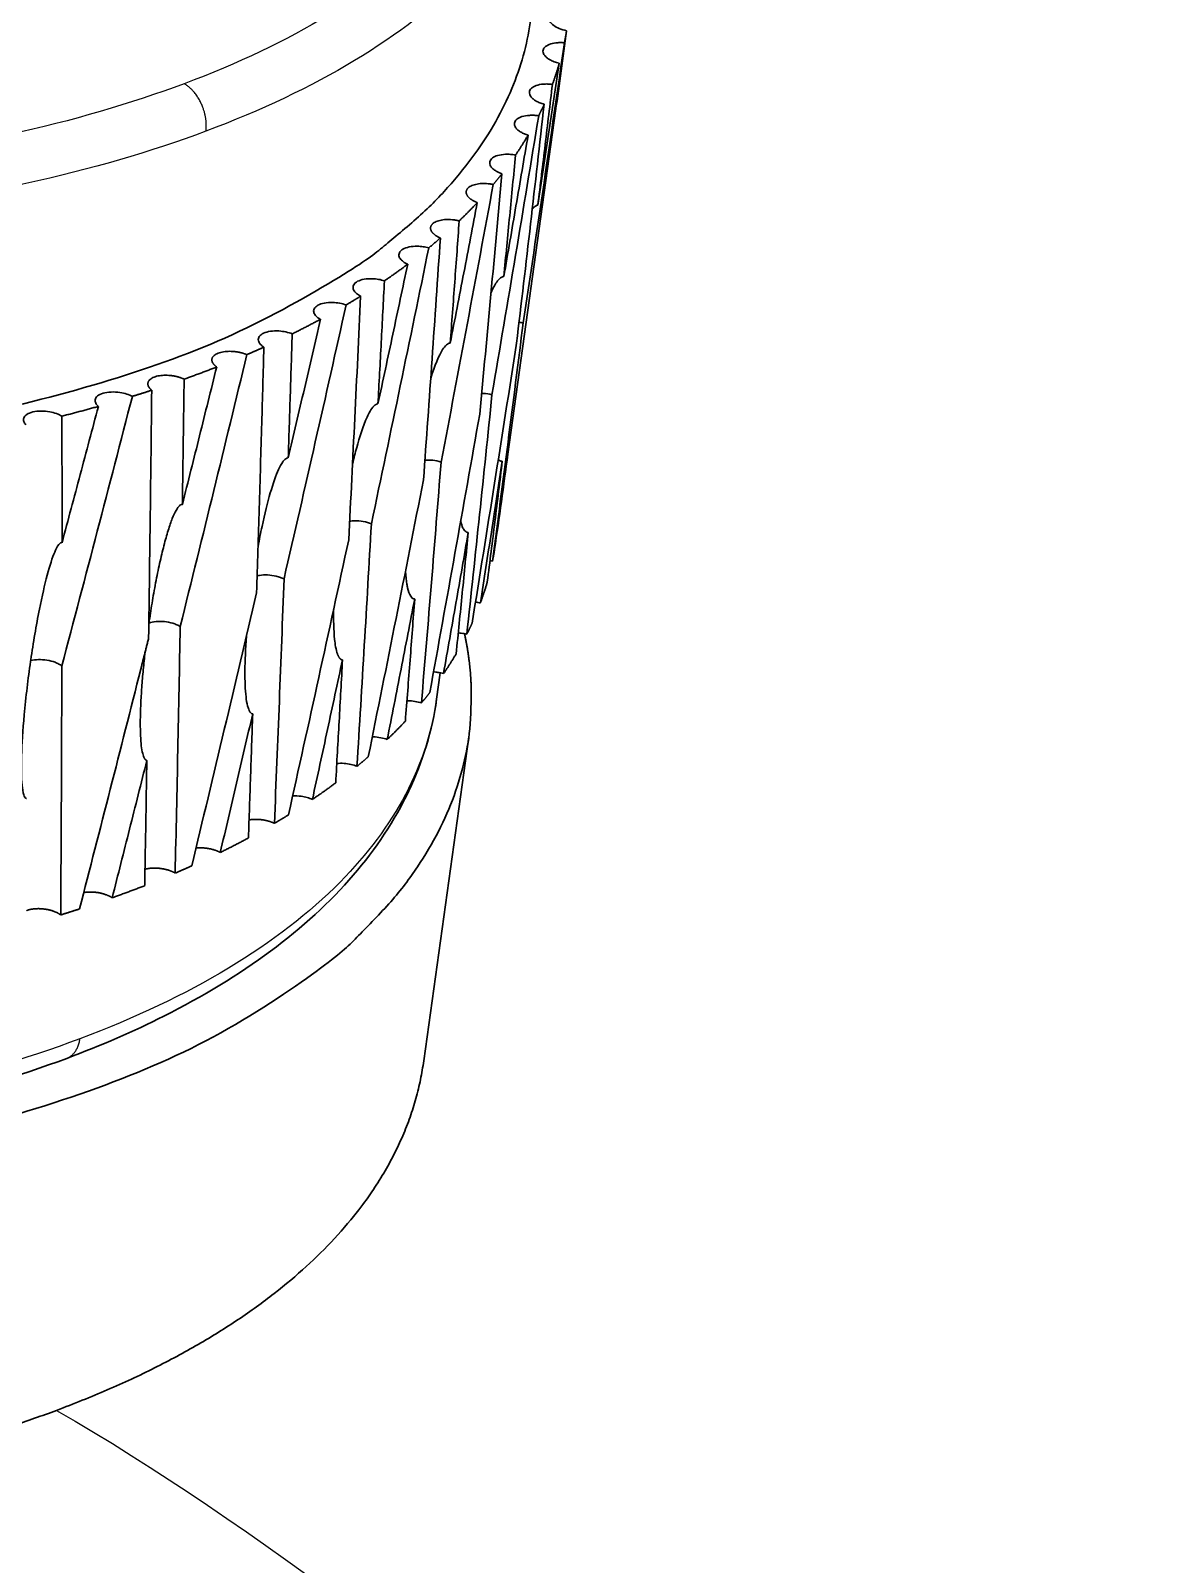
# Model space of a CAD drawing. Header units: millimetres. Extents: x 577 to 7172, y 252 to 2707.
# Drawn here: x 2779.79 to 2794.95, y 2382.37 to 2403.08 of the extents above; entities that cross this region are included whole.
import ezdxf

# ---------------------------------------------------------------- set-up
doc = ezdxf.new("R2010")
doc.units = ezdxf.units.MM
doc.header["$MEASUREMENT"] = 0
doc.layers.add('외형선(ISO)', color=7, linetype='Continuous', lineweight=30)
doc.layers.add('좁은 외형선(ISO)', color=7, linetype='Continuous', lineweight=25)

msp = doc.modelspace()

# ---------------------------------------------------------------- linework, layer by layer
at = {"layer": '외형선(ISO)'}
for p, q in [((2784.074, 2402.621), (2784.074, 2402.622)), ((2786.235, 2397.359), (2786.879, 2401.995)), ((2785.271, 2394.05), (2785.32, 2394.407)), ((2785.098, 2389.167), (2785.705, 2393.544))]:
    msp.add_line(p, q, dxfattribs=at)
for centre, radius, start, end in [((2769.162, 2401.64), 14, 2.0409, 2.0411), ((2794.587, 2393.158), 13.341, 171.7265, 171.7616)]:
    msp.add_arc(centre, radius, start, end, dxfattribs=at)
for points, knots in [([(2782.669, 2415.308), (2789.413, 2413.862), (2796, 2411.975), (2808.987, 2407.202), (2815.392, 2404.146), (2826.202, 2397.46), (2830.74, 2393.747), (2837.404, 2386.087), (2839.607, 2382.039), (2840.932, 2375.963), (2841.024, 2373.856), (2840.739, 2371.808)], [7.523, 7.523, 7.523, 7.523, 9.605668, 9.605668, 11.992368, 11.992368, 14.384973, 14.384973, 16.787468, 16.787468, 18.064676, 18.064676, 18.064676, 18.064676]), ([(2787.028, 2403.077), (2786.992, 2403.085), (2786.958, 2403.095), (2786.899, 2403.12), (2786.874, 2403.134), (2786.83, 2403.166), (2786.813, 2403.185), (2786.792, 2403.224), (2786.788, 2403.243), (2786.798, 2403.278), (2786.808, 2403.293), (2786.838, 2403.319), (2786.856, 2403.329), (2786.879, 2403.338)], [-0.06569276, -0.06569276, -0.06569276, -0.06569276, -0.05460502, -0.05460502, -0.04434712, -0.04434712, -0.03266544, -0.03266544, -0.02028436, -0.02028436, -0.00972039, -0.00972039, -0.000001, -0.000001, -0.000001, -0.000001]), ([(2786.441, 2399.132), (2786.536, 2399.763), (2786.63, 2400.393), (2786.815, 2401.654), (2786.907, 2402.284), (2786.997, 2402.914)], [0.0000009, 0.0000009, 0.0000009, 0.0000009, 0.2024334, 0.2024334, 0.4049747, 0.4049747, 0.4049747, 0.4049747]), ([(2786.798, 2402.687), (2786.784, 2402.695), (2786.772, 2402.704), (2786.749, 2402.722), (2786.739, 2402.732), (2786.716, 2402.761), (2786.708, 2402.78), (2786.708, 2402.819), (2786.716, 2402.837), (2786.746, 2402.869), (2786.767, 2402.882), (2786.819, 2402.902), (2786.849, 2402.909), (2786.9, 2402.915), (2786.919, 2402.917), (2786.957, 2402.917), (2786.977, 2402.916), (2786.997, 2402.914)], [-0.07133172, -0.07133172, -0.07133172, -0.07133172, -0.06544954, -0.06544954, -0.05917248, -0.05917248, -0.0471467, -0.0471467, -0.03471867, -0.03471867, -0.023167, -0.023167, -0.01199092, -0.01199092, -0.0060513, -0.0060513, -0.000001, -0.000001, -0.000001, -0.000001]), ([(2786.929, 2402.638), (2786.881, 2402.318), (2786.833, 2401.999), (2786.736, 2401.36), (2786.687, 2401.041), (2786.639, 2400.721)], [0.000001, 0.000001, 0.000001, 0.000001, 0.1025076, 0.1025076, 0.2050094, 0.2050094, 0.2050094, 0.2050094]), ([(2786.929, 2402.638), (2786.904, 2402.643), (2786.881, 2402.651), (2786.837, 2402.667), (2786.816, 2402.677), (2786.798, 2402.687)], [-0.015345, -0.015345, -0.015345, -0.015345, -0.00768604, -0.00768604, -0.000001, -0.000001, -0.000001, -0.000001]), ([(2786.615, 2402.128), (2786.6, 2402.137), (2786.587, 2402.146), (2786.562, 2402.166), (2786.552, 2402.177), (2786.53, 2402.208), (2786.524, 2402.227), (2786.526, 2402.266), (2786.535, 2402.284), (2786.568, 2402.315), (2786.59, 2402.327), (2786.645, 2402.347), (2786.678, 2402.353), (2786.733, 2402.358), (2786.753, 2402.358), (2786.794, 2402.357), (2786.814, 2402.356), (2786.835, 2402.353)], [-0.0735638, -0.0735638, -0.0735638, -0.0735638, -0.06713594, -0.06713594, -0.06024531, -0.06024531, -0.04813713, -0.04813713, -0.03572403, -0.03572403, -0.02425151, -0.02425151, -0.01250737, -0.01250737, -0.00629602, -0.00629602, -0.000001, -0.000001, -0.000001, -0.000001]), ([(2786.639, 2400.721), (2786.672, 2400.993), (2786.705, 2401.265), (2786.77, 2401.809), (2786.803, 2402.081), (2786.835, 2402.353)], [0.0000014, 0.0000014, 0.0000014, 0.0000014, 0.1025221, 0.1025221, 0.2050476, 0.2050476, 0.2050476, 0.2050476]), ([(2786.724, 2402.084), (2786.704, 2402.09), (2786.685, 2402.096), (2786.648, 2402.111), (2786.631, 2402.119), (2786.615, 2402.128)], [-0.01311233, -0.01311233, -0.01311233, -0.01311233, -0.00657181, -0.00657181, -0.00000616, -0.00000616, -0.00000616, -0.00000616]), ([(2786.019, 2398.161), (2786.126, 2398.789), (2786.232, 2399.417), (2786.443, 2400.673), (2786.547, 2401.301), (2786.65, 2401.929)], [0.000001, 0.000001, 0.000001, 0.000001, 0.2024334, 0.2024334, 0.4049748, 0.4049748, 0.4049748, 0.4049748]), ([(2786.412, 2401.707), (2786.396, 2401.716), (2786.382, 2401.726), (2786.357, 2401.747), (2786.346, 2401.759), (2786.326, 2401.79), (2786.321, 2401.81), (2786.326, 2401.848), (2786.337, 2401.866), (2786.372, 2401.895), (2786.396, 2401.908), (2786.454, 2401.926), (2786.488, 2401.932), (2786.546, 2401.936), (2786.566, 2401.936), (2786.608, 2401.934), (2786.629, 2401.932), (2786.65, 2401.929)], [-0.07509367, -0.07509367, -0.07509367, -0.07509367, -0.06825616, -0.06825616, -0.06091119, -0.06091119, -0.04882612, -0.04882612, -0.03640486, -0.03640486, -0.0248494, -0.0248494, -0.01276316, -0.01276316, -0.00640653, -0.00640653, -0.000001, -0.000001, -0.000001, -0.000001]), ([(2786.724, 2402.084), (2786.664, 2401.545), (2786.602, 2401.007), (2786.478, 2399.931), (2786.415, 2399.393), (2786.351, 2398.856)], [0.000001, 0.000001, 0.000001, 0.000001, 0.2022292, 0.2022292, 0.4043454, 0.4043454, 0.4043454, 0.4043454]), ([(2786.507, 2401.667), (2786.49, 2401.672), (2786.473, 2401.678), (2786.441, 2401.691), (2786.426, 2401.699), (2786.412, 2401.707)], [-0.01158387, -0.01158387, -0.01158387, -0.01158387, -0.00579223, -0.00579223, -0.000001, -0.000001, -0.000001, -0.000001]), ([(2786.507, 2401.667), (2786.453, 2401.348), (2786.398, 2401.03), (2786.289, 2400.394), (2786.234, 2400.076), (2786.179, 2399.758)], [0.000001, 0.000001, 0.000001, 0.000001, 0.1025087, 0.1025087, 0.2050094, 0.2050094, 0.2050094, 0.2050094]), ([(2786.078, 2401.18), (2786.061, 2401.19), (2786.045, 2401.2), (2786.019, 2401.224), (2786.008, 2401.236), (2785.989, 2401.269), (2785.986, 2401.288), (2785.994, 2401.326), (2786.006, 2401.344), (2786.044, 2401.373), (2786.068, 2401.384), (2786.128, 2401.402), (2786.163, 2401.407), (2786.223, 2401.409), (2786.245, 2401.409), (2786.291, 2401.406), (2786.314, 2401.403), (2786.337, 2401.398)], [-0.07734373, -0.07734373, -0.07734373, -0.07734373, -0.06996667, -0.06996667, -0.06201089, -0.06201089, -0.0498324, -0.0498324, -0.03741492, -0.03741492, -0.02586159, -0.02586159, -0.01389093, -0.01389093, -0.00695591, -0.00695591, -0.000001, -0.000001, -0.000001, -0.000001]), ([(2786.179, 2399.758), (2786.206, 2400.032), (2786.232, 2400.305), (2786.285, 2400.852), (2786.311, 2401.125), (2786.337, 2401.398)], [0.0000044, 0.0000044, 0.0000044, 0.0000044, 0.102524, 0.102524, 0.2050506, 0.2050506, 0.2050506, 0.2050506]), ([(2786.153, 2401.146), (2786.104, 2400.604), (2786.055, 2400.063), (2785.955, 2398.981), (2785.905, 2398.441), (2785.853, 2397.901)], [0.000001, 0.000001, 0.000001, 0.000001, 0.2022328, 0.2022328, 0.4043458, 0.4043458, 0.4043458, 0.4043458]), ([(2786.153, 2401.146), (2786.139, 2401.151), (2786.126, 2401.156), (2786.101, 2401.167), (2786.089, 2401.173), (2786.078, 2401.18)], [-0.00933649, -0.00933649, -0.00933649, -0.00933649, -0.004671208, -0.004671208, -0.00000612, -0.00000612, -0.00000612, -0.00000612]), ([(2785.332, 2397.252), (2785.451, 2397.877), (2785.57, 2398.502), (2785.804, 2399.751), (2785.921, 2400.377), (2786.036, 2401.001)], [0, 0, 0, 0, 0.20245, 0.20245, 0.4049553, 0.4049553, 0.4049553, 0.4049553]), ([(2785.821, 2400.757), (2785.761, 2400.441), (2785.7, 2400.124), (2785.578, 2399.492), (2785.517, 2399.175), (2785.455, 2398.859)], [0.000001, 0.000001, 0.000001, 0.000001, 0.1024871, 0.1024871, 0.2049976, 0.2049976, 0.2049976, 0.2049976]), ([(2786.563, 2400.67), (2786.566, 2400.674), (2786.57, 2400.678), (2786.583, 2400.692), (2786.594, 2400.702), (2786.611, 2400.713), (2786.617, 2400.716), (2786.628, 2400.719), (2786.633, 2400.721), (2786.639, 2400.721)], [-0.009970416, -0.009970416, -0.009970416, -0.009970416, -0.008339756, -0.008339756, -0.003650707, -0.003650707, -0.001709172, -0.001709172, -0.000000877, -0.000000877, -0.000000877, -0.000000877]), ([(2785.455, 2398.859), (2785.476, 2399.134), (2785.496, 2399.409), (2785.537, 2399.959), (2785.557, 2400.234), (2785.576, 2400.509)], [0, 0, 0, 0, 0.1025304, 0.1025304, 0.2050363, 0.2050363, 0.2050363, 0.2050363]), ([(2785.322, 2400.278), (2785.285, 2399.733), (2785.248, 2399.187), (2785.172, 2398.099), (2785.133, 2397.555), (2785.094, 2397.011)], [0.000001, 0.000001, 0.000001, 0.000001, 0.2022598, 0.2022598, 0.4043672, 0.4043672, 0.4043672, 0.4043672]), ([(2784.39, 2396.419), (2784.521, 2397.04), (2784.651, 2397.661), (2784.91, 2398.903), (2785.038, 2399.524), (2785.165, 2400.145)], [0.000001, 0.000001, 0.000001, 0.000001, 0.2024334, 0.2024334, 0.4049747, 0.4049747, 0.4049747, 0.4049747]), ([(2784.85, 2399.94), (2784.829, 2399.952), (2784.811, 2399.965), (2784.783, 2399.993), (2784.772, 2400.008), (2784.759, 2400.043), (2784.76, 2400.062), (2784.777, 2400.098), (2784.793, 2400.115), (2784.839, 2400.141), (2784.868, 2400.151), (2784.934, 2400.165), (2784.972, 2400.168), (2785.037, 2400.167), (2785.063, 2400.165), (2785.115, 2400.157), (2785.141, 2400.152), (2785.165, 2400.145)], [-0.08255831, -0.08255831, -0.08255831, -0.08255831, -0.0738265, -0.0738265, -0.06436076, -0.06436076, -0.05216484, -0.05216484, -0.03977512, -0.03977512, -0.02784621, -0.02784621, -0.01568932, -0.01568932, -0.00777908, -0.00777908, -0.000001, -0.000001, -0.000001, -0.000001]), ([(2784.881, 2399.924), (2784.814, 2399.609), (2784.747, 2399.295), (2784.614, 2398.666), (2784.547, 2398.352), (2784.479, 2398.038)], [0.000001, 0.000001, 0.000001, 0.000001, 0.1025075, 0.1025075, 0.2050096, 0.2050096, 0.2050096, 0.2050096]), ([(2784.231, 2399.5), (2784.209, 2399.513), (2784.191, 2399.527), (2784.161, 2399.557), (2784.151, 2399.573), (2784.14, 2399.609), (2784.142, 2399.628), (2784.162, 2399.664), (2784.18, 2399.68), (2784.228, 2399.706), (2784.258, 2399.715), (2784.327, 2399.727), (2784.365, 2399.73), (2784.432, 2399.727), (2784.46, 2399.724), (2784.514, 2399.715), (2784.541, 2399.708), (2784.566, 2399.7)], [-0.08485257, -0.08485257, -0.08485257, -0.08485257, -0.07559207, -0.07559207, -0.06552918, -0.06552918, -0.05322095, -0.05322095, -0.0408143, -0.0408143, -0.02871799, -0.02871799, -0.01666097, -0.01666097, -0.00822598, -0.00822598, -0.000001, -0.000001, -0.000001, -0.000001]), ([(2784.479, 2398.038), (2784.494, 2398.315), (2784.509, 2398.592), (2784.538, 2399.146), (2784.552, 2399.423), (2784.566, 2399.7)], [0.000001, 0.000001, 0.000001, 0.000001, 0.102522, 0.102522, 0.2050474, 0.2050474, 0.2050474, 0.2050474]), ([(2786.027, 2399.584), (2786.048, 2399.626), (2786.076, 2399.677), (2786.117, 2399.725), (2786.13, 2399.737), (2786.149, 2399.749), (2786.155, 2399.753), (2786.167, 2399.757), (2786.173, 2399.758), (2786.179, 2399.758)], [0.000001, 0.000001, 0.000001, 0.000001, 0.01634069, 0.01634069, 0.02185186, 0.02185186, 0.02405611, 0.02405611, 0.02594232, 0.02594232, 0.02594232, 0.02594232]), ([(2783.698, 2399.182), (2783.677, 2399.194), (2783.659, 2399.207), (2783.63, 2399.236), (2783.62, 2399.251), (2783.608, 2399.287), (2783.609, 2399.306), (2783.627, 2399.341), (2783.645, 2399.357), (2783.692, 2399.383), (2783.721, 2399.393), (2783.789, 2399.406), (2783.827, 2399.409), (2783.898, 2399.407), (2783.93, 2399.404), (2783.992, 2399.393), (2784.022, 2399.385), (2784.049, 2399.375)], [-0.08627081, -0.08627081, -0.08627081, -0.08627081, -0.07734767, -0.07734767, -0.06767522, -0.06767522, -0.05553105, -0.05553105, -0.04318111, -0.04318111, -0.03118935, -0.03118935, -0.01895729, -0.01895729, -0.00932906, -0.00932906, -0.000001, -0.000001, -0.000001, -0.000001]), ([(2784.245, 2399.493), (2784.219, 2398.944), (2784.193, 2398.395), (2784.139, 2397.298), (2784.112, 2396.75), (2784.084, 2396.202)], [0.000001, 0.000001, 0.000001, 0.000001, 0.2022283, 0.2022283, 0.4043453, 0.4043453, 0.4043453, 0.4043453]), ([(2783.21, 2395.676), (2783.352, 2396.292), (2783.493, 2396.909), (2783.773, 2398.142), (2783.912, 2398.759), (2784.049, 2399.375)], [0, 0, 0, 0, 0.20245, 0.20245, 0.4049553, 0.4049553, 0.4049553, 0.4049553]), ([(2782.938, 2398.804), (2782.918, 2398.817), (2782.902, 2398.831), (2782.876, 2398.86), (2782.868, 2398.876), (2782.86, 2398.911), (2782.864, 2398.93), (2782.888, 2398.965), (2782.907, 2398.98), (2782.959, 2399.005), (2782.992, 2399.014), (2783.063, 2399.024), (2783.102, 2399.025), (2783.174, 2399.021), (2783.206, 2399.016), (2783.266, 2399.003), (2783.294, 2398.994), (2783.321, 2398.984)], [-0.08671861, -0.08671861, -0.08671861, -0.08671861, -0.07770477, -0.07770477, -0.06802197, -0.06802197, -0.05569855, -0.05569855, -0.04330836, -0.04330836, -0.03092168, -0.03092168, -0.0188076, -0.0188076, -0.00920279, -0.00920279, -0.000001, -0.000001, -0.000001, -0.000001]), ([(2783.701, 2399.18), (2783.629, 2398.868), (2783.557, 2398.555), (2783.412, 2397.931), (2783.34, 2397.619), (2783.267, 2397.308)], [0.000001, 0.000001, 0.000001, 0.000001, 0.1024871, 0.1024871, 0.2049823, 0.2049823, 0.2049823, 0.2049823]), ([(2783.267, 2397.308), (2783.276, 2397.587), (2783.285, 2397.866), (2783.303, 2398.425), (2783.312, 2398.705), (2783.321, 2398.984)], [0, 0, 0, 0, 0.102515, 0.102515, 0.205021, 0.205021, 0.205021, 0.205021]), ([(2783.701, 2399.18), (2783.701, 2399.18), (2783.7, 2399.18), (2783.699, 2399.181), (2783.698, 2399.181), (2783.698, 2399.182)], [-0.0004523433, -0.0004523433, -0.0004523433, -0.0004523433, -0.0002266716, -0.0002266716, -0.000001, -0.000001, -0.000001, -0.000001]), ([(2782.938, 2398.804), (2782.933, 2398.633), (2782.929, 2398.462), (2782.919, 2398.12), (2782.914, 2397.95), (2782.909, 2397.779)], [0.000001, 0.000001, 0.000001, 0.000001, 0.0624531, 0.0624531, 0.1249042, 0.1249042, 0.1249042, 0.1249042]), ([(2785.455, 2398.859), (2785.451, 2398.859), (2785.447, 2398.859), (2785.439, 2398.857), (2785.435, 2398.855), (2785.422, 2398.85), (2785.414, 2398.843), (2785.386, 2398.819), (2785.367, 2398.794), (2785.352, 2398.771)], [-0.01599338, -0.01599338, -0.01599338, -0.01599338, -0.01469025, -0.01469025, -0.01320898, -0.01320898, -0.00967556, -0.00967556, -0.000001, -0.000001, -0.000001, -0.000001]), ([(2786.351, 2398.856), (2786.253, 2398.226), (2786.154, 2397.596), (2785.954, 2396.337), (2785.853, 2395.708), (2785.751, 2395.079)], [0, 0, 0, 0, 0.2023548, 0.2023548, 0.4046813, 0.4046813, 0.4046813, 0.4046813]), ([(2780.275, 2389.201), (2778.975, 2388.714), (2777.447, 2388.353), (2774.186, 2387.932), (2772.413, 2387.865), (2768.849, 2388.018), (2767.013, 2388.24), (2763.505, 2388.938), (2761.79, 2389.421), (2758.675, 2390.589), (2757.235, 2391.288), (2754.804, 2392.827), (2753.782, 2393.685), (2752.283, 2395.48), (2751.792, 2396.443), (2751.543, 2397.842), (2751.533, 2398.287), (2751.593, 2398.721)], [0, 0, 0, 0, 0.551864, 0.551864, 1.097381, 1.097381, 1.638641, 1.638641, 2.176484, 2.176484, 2.716093, 2.716093, 3.260291, 3.260291, 3.810205, 3.810205, 4.064472, 4.064472, 4.064472, 4.064472]), ([(2781.808, 2395.033), (2781.96, 2395.644), (2782.111, 2396.256), (2782.411, 2397.479), (2782.56, 2398.091), (2782.708, 2398.703)], [0.0000008, 0.0000008, 0.0000008, 0.0000008, 0.2024329, 0.2024329, 0.4049746, 0.4049746, 0.4049746, 0.4049746]), ([(2782.301, 2398.537), (2782.224, 2398.227), (2782.146, 2397.917), (2781.992, 2397.298), (2781.914, 2396.989), (2781.837, 2396.679)], [0.000001, 0.000001, 0.000001, 0.000001, 0.1025074, 0.1025074, 0.2050094, 0.2050094, 0.2050094, 0.2050094]), ([(2781.837, 2396.679), (2781.841, 2396.961), (2781.845, 2397.243), (2781.853, 2397.808), (2781.857, 2398.09), (2781.861, 2398.372)], [0.000001, 0.000001, 0.000001, 0.000001, 0.1025219, 0.1025219, 0.2050472, 0.2050472, 0.2050472, 0.2050472]), ([(2780.702, 2398.004), (2780.686, 2398.018), (2780.674, 2398.033), (2780.659, 2398.063), (2780.656, 2398.079), (2780.662, 2398.112), (2780.673, 2398.13), (2780.709, 2398.16), (2780.735, 2398.173), (2780.798, 2398.191), (2780.834, 2398.197), (2780.912, 2398.2), (2780.953, 2398.198), (2781.026, 2398.187), (2781.057, 2398.18), (2781.114, 2398.162), (2781.139, 2398.151), (2781.161, 2398.14)], [-0.08672628, -0.08672628, -0.08672628, -0.08672628, -0.07752368, -0.07752368, -0.06791802, -0.06791802, -0.05580287, -0.05580287, -0.04341509, -0.04341509, -0.0310238, -0.0310238, -0.01869929, -0.01869929, -0.00901563, -0.00901563, -0.000001, -0.000001, -0.000001, -0.000001]), ([(2781.423, 2398.223), (2781.417, 2397.664), (2781.41, 2397.105), (2781.396, 2395.988), (2781.389, 2395.43), (2781.381, 2394.873)], [0.000001, 0.000001, 0.000001, 0.000001, 0.2022288, 0.2022288, 0.4043452, 0.4043452, 0.4043452, 0.4043452]), ([(2786.019, 2398.161), (2785.982, 2398.171), (2785.943, 2398.177), (2785.896, 2398.179), (2785.888, 2398.179), (2785.88, 2398.18)], [-0.0472726, -0.0472726, -0.0472726, -0.0472726, -0.03553349, -0.03553349, -0.03304586, -0.03304586, -0.03304586, -0.03304586]), ([(2780.209, 2394.501), (2780.369, 2395.107), (2780.529, 2395.713), (2780.847, 2396.926), (2781.005, 2397.533), (2781.161, 2398.14)], [0, 0, 0, 0, 0.2024482, 0.2024482, 0.4049553, 0.4049553, 0.4049553, 0.4049553]), ([(2780.702, 2398.004), (2780.62, 2397.698), (2780.539, 2397.391), (2780.375, 2396.777), (2780.293, 2396.471), (2780.211, 2396.164)], [0.000001, 0.000001, 0.000001, 0.000001, 0.1024871, 0.1024871, 0.2049823, 0.2049823, 0.2049823, 0.2049823]), ([(2784.136, 2397.229), (2784.154, 2397.305), (2784.172, 2397.379), (2784.229, 2397.583), (2784.278, 2397.74), (2784.356, 2397.911), (2784.387, 2397.971), (2784.422, 2398.007)], [0.09085666, 0.09085666, 0.09085666, 0.09085666, 0.11731413, 0.11731413, 0.16679939, 0.16679939, 0.18770517, 0.18770517, 0.18770517, 0.18770517]), ([(2779.723, 2397.757), (2779.709, 2397.772), (2779.699, 2397.787), (2779.689, 2397.818), (2779.689, 2397.833), (2779.701, 2397.866), (2779.715, 2397.883), (2779.758, 2397.91), (2779.785, 2397.921), (2779.85, 2397.937), (2779.887, 2397.941), (2779.966, 2397.942), (2780.007, 2397.938), (2780.078, 2397.925), (2780.109, 2397.917), (2780.164, 2397.897), (2780.188, 2397.886), (2780.209, 2397.873)], [-0.08671668, -0.08671668, -0.08671668, -0.08671668, -0.07725883, -0.07725883, -0.06749905, -0.06749905, -0.05526344, -0.05526344, -0.04330913, -0.04330913, -0.0309627, -0.0309627, -0.01883371, -0.01883371, -0.00902611, -0.00902611, -0.000001, -0.000001, -0.000001, -0.000001]), ([(2780.211, 2396.164), (2780.211, 2396.449), (2780.211, 2396.734), (2780.211, 2397.303), (2780.21, 2397.588), (2780.209, 2397.873)], [0, 0, 0, 0, 0.102515, 0.102515, 0.205021, 0.205021, 0.205021, 0.205021]), ([(2782.909, 2397.779), (2782.898, 2397.396), (2782.887, 2397.014), (2782.864, 2396.249), (2782.852, 2395.867), (2782.84, 2395.486)], [0.000001, 0.000001, 0.000001, 0.000001, 0.1398892, 0.1398892, 0.279727, 0.279727, 0.279727, 0.279727]), ([(2785.853, 2397.901), (2785.743, 2397.274), (2785.631, 2396.647), (2785.407, 2395.394), (2785.293, 2394.767), (2785.179, 2394.141)], [0, 0, 0, 0, 0.2023573, 0.2023573, 0.4046805, 0.4046805, 0.4046805, 0.4046805]), ([(2783.247, 2397.305), (2783.238, 2397.301), (2783.229, 2397.294), (2783.211, 2397.278), (2783.202, 2397.267), (2783.173, 2397.226), (2783.153, 2397.187), (2783.064, 2396.994), (2782.986, 2396.723), (2782.894, 2396.295), (2782.876, 2396.203), (2782.86, 2396.112)], [-0.2436131, -0.2436131, -0.2436131, -0.2436131, -0.2359231, -0.2359231, -0.225771, -0.225771, -0.1992866, -0.1992866, -0.0787547, -0.0787547, -0.0469381, -0.0469381, -0.0469381, -0.0469381]), ([(2783.267, 2397.307), (2783.264, 2397.308), (2783.26, 2397.308), (2783.254, 2397.307), (2783.251, 2397.306), (2783.247, 2397.305)], [-0.002621758, -0.002621758, -0.002621758, -0.002621758, -0.001375922, -0.001375922, -0.000001, -0.000001, -0.000001, -0.000001]), ([(2785.066, 2394), (2785.112, 2394.542), (2785.157, 2395.084), (2785.246, 2396.168), (2785.289, 2396.71), (2785.332, 2397.252)], [0.000001, 0.000001, 0.000001, 0.000001, 0.202444, 0.202444, 0.4048566, 0.4048566, 0.4048566, 0.4048566]), ([(2785.113, 2397.279), (2785.147, 2397.281), (2785.183, 2397.28), (2785.257, 2397.272), (2785.296, 2397.264), (2785.332, 2397.252)], [-0.0226715, -0.0226715, -0.0226715, -0.0226715, -0.01175904, -0.01175904, -0.00002575, -0.00002575, -0.00002575, -0.00002575]), ([(2785.863, 2395.351), (2785.913, 2395.67), (2785.962, 2395.989), (2786.061, 2396.627), (2786.11, 2396.946), (2786.159, 2397.266)], [0.000001, 0.000001, 0.000001, 0.000001, 0.1025328, 0.1025328, 0.2050688, 0.2050688, 0.2050688, 0.2050688]), ([(2786.159, 2397.266), (2786.126, 2396.994), (2786.092, 2396.722), (2786.025, 2396.178), (2785.991, 2395.906), (2785.956, 2395.634)], [0.0000014, 0.0000014, 0.0000014, 0.0000014, 0.1025276, 0.1025276, 0.2050497, 0.2050497, 0.2050497, 0.2050497]), ([(2786.105, 2397.291), (2786.11, 2397.286), (2786.116, 2397.28), (2786.128, 2397.272), (2786.134, 2397.269), (2786.143, 2397.266), (2786.146, 2397.266), (2786.152, 2397.265), (2786.156, 2397.265), (2786.159, 2397.266)], [0.037010985, 0.037010985, 0.037010985, 0.037010985, 0.039890453, 0.039890453, 0.0422738, 0.0422738, 0.043415084, 0.043415084, 0.044581876, 0.044581876, 0.044581876, 0.044581876]), ([(2785.094, 2397.011), (2784.971, 2396.388), (2784.848, 2395.764), (2784.599, 2394.518), (2784.474, 2393.895), (2784.348, 2393.273)], [0, 0, 0, 0, 0.2023441, 0.2023441, 0.4046361, 0.4046361, 0.4046361, 0.4046361]), ([(2784.39, 2396.419), (2784.357, 2396.432), (2784.319, 2396.443), (2784.242, 2396.456), (2784.202, 2396.46), (2784.141, 2396.459), (2784.118, 2396.457), (2784.097, 2396.453)], [0.000001, 0.000001, 0.000001, 0.000001, 0.01172318, 0.01172318, 0.02367561, 0.02367561, 0.03104606, 0.03104606, 0.03104606, 0.03104606]), ([(2785.365, 2394.396), (2785.421, 2394.713), (2785.477, 2395.031), (2785.588, 2395.667), (2785.644, 2395.985), (2785.699, 2396.303)], [0.000001, 0.000001, 0.000001, 0.000001, 0.1025339, 0.1025339, 0.2050688, 0.2050688, 0.2050688, 0.2050688]), ([(2785.699, 2396.303), (2785.672, 2396.029), (2785.645, 2395.756), (2785.59, 2395.21), (2785.563, 2394.937), (2785.535, 2394.663)], [0.0000044, 0.0000044, 0.0000044, 0.0000044, 0.1025295, 0.1025295, 0.2050527, 0.2050527, 0.2050527, 0.2050527]), ([(2785.597, 2396.454), (2785.605, 2396.421), (2785.615, 2396.388), (2785.635, 2396.347), (2785.645, 2396.332), (2785.662, 2396.315), (2785.668, 2396.311), (2785.679, 2396.306), (2785.683, 2396.304), (2785.691, 2396.303), (2785.695, 2396.302), (2785.699, 2396.303)], [-0.01808315, -0.01808315, -0.01808315, -0.01808315, -0.00969609, -0.00969609, -0.00488553, -0.00488553, -0.00249785, -0.00249785, -0.00125269, -0.00125269, -0.0000025, -0.0000025, -0.0000025, -0.0000025]), ([(2780.211, 2396.164), (2780.208, 2396.165), (2780.204, 2396.165), (2780.197, 2396.164), (2780.194, 2396.162), (2780.182, 2396.155), (2780.174, 2396.147), (2780.146, 2396.113), (2780.127, 2396.072), (2780.048, 2395.887), (2779.976, 2395.615), (2779.884, 2395.155), (2779.863, 2395.041), (2779.824, 2394.813), (2779.806, 2394.697), (2779.789, 2394.578), (2779.788, 2394.574), (2779.788, 2394.571)], [-0.2493805, -0.2493805, -0.2493805, -0.2493805, -0.246118, -0.246118, -0.2423949, -0.2423949, -0.2330227, -0.2330227, -0.204166, -0.204166, -0.079735, -0.079735, -0.0398435, -0.0398435, 0, 0, 0.0012299, 0.0012299, 0.0012299, 0.0012299]), ([(2784.084, 2396.202), (2783.95, 2395.583), (2783.815, 2394.963), (2783.544, 2393.725), (2783.407, 2393.107), (2783.27, 2392.488)], [0.000001, 0.000001, 0.000001, 0.000001, 0.2023552, 0.2023552, 0.4046826, 0.4046826, 0.4046826, 0.4046826]), ([(2782.847, 2395.715), (2782.858, 2395.718), (2782.869, 2395.72), (2782.914, 2395.728), (2782.95, 2395.73), (2783.027, 2395.726), (2783.066, 2395.721), (2783.124, 2395.707), (2783.143, 2395.702), (2783.178, 2395.689), (2783.194, 2395.683), (2783.21, 2395.675)], [-0.03938158, -0.03938158, -0.03938158, -0.03938158, -0.03531265, -0.03531265, -0.02370845, -0.02370845, -0.01189557, -0.01189557, -0.00580466, -0.00580466, -0.00002534, -0.00002534, -0.00002534, -0.00002534]), ([(2783.08, 2392.374), (2783.103, 2392.924), (2783.125, 2393.474), (2783.169, 2394.574), (2783.189, 2395.125), (2783.21, 2395.676)], [0.000001, 0.000001, 0.000001, 0.000001, 0.202444, 0.202444, 0.4048566, 0.4048566, 0.4048566, 0.4048566]), ([(2784.88, 2395.553), (2784.876, 2395.569), (2784.873, 2395.586), (2784.861, 2395.652), (2784.855, 2395.711), (2784.85, 2395.777)], [-0.21753919, -0.21753919, -0.21753919, -0.21753919, -0.20670095, -0.20670095, -0.17358091, -0.17358091, -0.17358091, -0.17358091]), ([(2782.84, 2395.485), (2782.695, 2394.871), (2782.55, 2394.256), (2782.257, 2393.027), (2782.111, 2392.414), (2781.963, 2391.8)], [0, 0, 0, 0, 0.2023635, 0.2023635, 0.4046737, 0.4046737, 0.4046737, 0.4046737]), ([(2784.975, 2395.403), (2784.97, 2395.403), (2784.964, 2395.404), (2784.953, 2395.409), (2784.948, 2395.412), (2784.934, 2395.423), (2784.927, 2395.432), (2784.903, 2395.471), (2784.889, 2395.513), (2784.88, 2395.553)], [-0.02135678, -0.02135678, -0.02135678, -0.02135678, -0.01913282, -0.01913282, -0.01688354, -0.01688354, -0.01285542, -0.01285542, -0.000001, -0.000001, -0.000001, -0.000001]), ([(2783.88, 2395.261), (2783.878, 2395.13), (2783.88, 2394.984), (2783.9, 2394.795), (2783.911, 2394.718), (2783.932, 2394.661)], [-0.05610672, -0.05610672, -0.05610672, -0.05610672, -0.01859927, -0.01859927, -0.000001, -0.000001, -0.000001, -0.000001]), ([(2784.604, 2393.507), (2784.667, 2393.823), (2784.729, 2394.139), (2784.852, 2394.771), (2784.914, 2395.087), (2784.975, 2395.403)], [0.000001, 0.000001, 0.000001, 0.000001, 0.1025131, 0.1025131, 0.205043, 0.205043, 0.205043, 0.205043]), ([(2784.975, 2395.403), (2784.955, 2395.128), (2784.934, 2394.853), (2784.892, 2394.303), (2784.87, 2394.029), (2784.849, 2393.754)], [0, 0, 0, 0, 0.102521, 0.102521, 0.2050243, 0.2050243, 0.2050243, 0.2050243]), ([(2781.385, 2395.077), (2781.386, 2395.078), (2781.386, 2395.078), (2781.414, 2395.088), (2781.446, 2395.095), (2781.517, 2395.102), (2781.555, 2395.101), (2781.633, 2395.094), (2781.671, 2395.086), (2781.727, 2395.07), (2781.745, 2395.063), (2781.779, 2395.048), (2781.794, 2395.041), (2781.808, 2395.033)], [-0.04747689, -0.04747689, -0.04747689, -0.04747689, -0.04720493, -0.04720493, -0.03558126, -0.03558126, -0.02384241, -0.02384241, -0.01215861, -0.01215861, -0.00589052, -0.00589052, -0.00000101, -0.00000101, -0.00000101, -0.00000101]), ([(2781.739, 2391.702), (2781.752, 2392.256), (2781.764, 2392.811), (2781.787, 2393.921), (2781.798, 2394.477), (2781.808, 2395.033)], [0.000001, 0.000001, 0.000001, 0.000001, 0.2024122, 0.2024122, 0.4048476, 0.4048476, 0.4048476, 0.4048476]), ([(2782.748, 2393.882), (2782.742, 2393.892), (2782.737, 2393.903), (2782.727, 2393.929), (2782.722, 2393.944), (2782.708, 2393.998), (2782.701, 2394.043), (2782.675, 2394.27), (2782.677, 2394.558), (2782.702, 2394.902)], [-0.2470195, -0.2470195, -0.2470195, -0.2470195, -0.2399316, -0.2399316, -0.2306758, -0.2306758, -0.2061767, -0.2061767, -0.0882123, -0.0882123, -0.0882123, -0.0882123]), ([(2785.564, 2394.946), (2785.577, 2394.945), (2785.591, 2394.944), (2785.63, 2394.939), (2785.655, 2394.934), (2785.679, 2394.928)], [0.06944039, 0.06944039, 0.06944039, 0.06944039, 0.07351609, 0.07351609, 0.08125026, 0.08125026, 0.08125026, 0.08125026]), ([(2779.731, 2392.708), (2779.728, 2392.709), (2779.724, 2392.711), (2779.716, 2392.718), (2779.713, 2392.722), (2779.704, 2392.736), (2779.699, 2392.747), (2779.683, 2392.794), (2779.676, 2392.845), (2779.652, 2393.088), (2779.662, 2393.427), (2779.711, 2393.96), (2779.725, 2394.083), (2779.753, 2394.322), (2779.769, 2394.442), (2779.787, 2394.564), (2779.787, 2394.567), (2779.788, 2394.571)], [-0.2701523, -0.2701523, -0.2701523, -0.2701523, -0.2651018, -0.2651018, -0.2598008, -0.2598008, -0.2505391, -0.2505391, -0.2185043, -0.2185043, -0.0811759, -0.0811759, -0.0405628, -0.0405628, 0, 0, 0.0012287, 0.0012287, 0.0012287, 0.0012287]), ([(2779.788, 2394.571), (2779.788, 2394.571), (2779.789, 2394.571), (2779.82, 2394.579), (2779.855, 2394.584), (2779.929, 2394.586), (2779.969, 2394.583), (2780.046, 2394.571), (2780.082, 2394.561), (2780.135, 2394.542), (2780.152, 2394.534), (2780.183, 2394.518), (2780.196, 2394.51), (2780.209, 2394.501)], [-0.04750427, -0.04750427, -0.04750427, -0.04750427, -0.04723075, -0.04723075, -0.0356283, -0.0356283, -0.02374797, -0.02374797, -0.01220687, -0.01220687, -0.0059589, -0.0059589, -0.00002863, -0.00002863, -0.00002863, -0.00002863]), ([(2780.193, 2391.138), (2780.197, 2391.698), (2780.2, 2392.258), (2780.205, 2393.379), (2780.207, 2393.94), (2780.209, 2394.501)], [0.000001, 0.000001, 0.000001, 0.000001, 0.202444, 0.202444, 0.4048566, 0.4048566, 0.4048566, 0.4048566]), ([(2781.275, 2394.455), (2781.138, 2393.915), (2781.001, 2393.375), (2780.725, 2392.297), (2780.586, 2391.757), (2780.447, 2391.218)], [0.000001, 0.000001, 0.000001, 0.000001, 0.1792605, 0.1792605, 0.358518, 0.358518, 0.358518, 0.358518]), ([(2783.594, 2392.698), (2783.662, 2393.012), (2783.73, 2393.326), (2783.865, 2393.954), (2783.932, 2394.268), (2784, 2394.582)], [0.000001, 0.000001, 0.000001, 0.000001, 0.1025328, 0.1025328, 0.205069, 0.205069, 0.205069, 0.205069]), ([(2784, 2394.582), (2783.985, 2394.305), (2783.97, 2394.028), (2783.939, 2393.474), (2783.924, 2393.198), (2783.908, 2392.921)], [0.000001, 0.000001, 0.000001, 0.000001, 0.1025275, 0.1025275, 0.2050495, 0.2050495, 0.2050495, 0.2050495]), ([(2785.23, 2394.419), (2785.249, 2394.418), (2785.268, 2394.416), (2785.314, 2394.409), (2785.34, 2394.403), (2785.365, 2394.396)], [0.06946037, 0.06946037, 0.06946037, 0.06946037, 0.07530566, 0.07530566, 0.08336288, 0.08336288, 0.08336288, 0.08336288]), ([(2785.272, 2394.055), (2785.154, 2393.204), (2784.762, 2392.388), (2783.518, 2390.945), (2782.643, 2390.302), (2781.179, 2389.565), (2780.74, 2389.374), (2780.275, 2389.201)], [0, 0, 0, 0, 0.498831, 0.498831, 1.006882, 1.006882, 1.204025, 1.204025, 1.204025, 1.204025]), ([(2784.87, 2394.029), (2784.876, 2394.029), (2784.881, 2394.029), (2784.917, 2394.029), (2784.948, 2394.026), (2785.009, 2394.016), (2785.038, 2394.009), (2785.066, 2394)], [0.06478464, 0.06478464, 0.06478464, 0.06478464, 0.0664802, 0.0664802, 0.07584836, 0.07584836, 0.08500396, 0.08500396, 0.08500396, 0.08500396]), ([(2782.349, 2391.981), (2782.422, 2392.293), (2782.495, 2392.604), (2782.642, 2393.228), (2782.714, 2393.54), (2782.787, 2393.852)], [0.000001, 0.000001, 0.000001, 0.000001, 0.1025206, 0.1025206, 0.2050613, 0.2050613, 0.2050613, 0.2050613]), ([(2782.787, 2393.851), (2782.778, 2393.572), (2782.768, 2393.293), (2782.749, 2392.735), (2782.739, 2392.456), (2782.729, 2392.177)], [0, 0, 0, 0, 0.1025234, 0.1025234, 0.2050338, 0.2050338, 0.2050338, 0.2050338]), ([(2782.787, 2393.852), (2782.784, 2393.852), (2782.78, 2393.853), (2782.773, 2393.856), (2782.77, 2393.858), (2782.763, 2393.863), (2782.76, 2393.866), (2782.754, 2393.873), (2782.751, 2393.877), (2782.748, 2393.882)], [-0.00550124, -0.00550124, -0.00550124, -0.00550124, -0.004182913, -0.004182913, -0.002892763, -0.002892763, -0.001509274, -0.001509274, -0.000001, -0.000001, -0.000001, -0.000001]), ([(2784.402, 2393.542), (2784.407, 2393.542), (2784.413, 2393.542), (2784.451, 2393.54), (2784.484, 2393.537), (2784.547, 2393.525), (2784.577, 2393.517), (2784.604, 2393.507)], [0.06600054, 0.06600054, 0.06600054, 0.06600054, 0.06771853, 0.06771853, 0.07756449, 0.07756449, 0.08708604, 0.08708604, 0.08708604, 0.08708604]), ([(2780.889, 2391.369), (2780.967, 2391.678), (2781.045, 2391.987), (2781.201, 2392.605), (2781.279, 2392.914), (2781.357, 2393.224)], [0.000001, 0.000001, 0.000001, 0.000001, 0.1025326, 0.1025326, 0.2050688, 0.2050688, 0.2050688, 0.2050688]), ([(2781.357, 2393.224), (2781.352, 2392.942), (2781.348, 2392.66), (2781.338, 2392.097), (2781.333, 2391.815), (2781.328, 2391.533)], [0.000001, 0.000001, 0.000001, 0.000001, 0.1025274, 0.1025274, 0.2050493, 0.2050493, 0.2050493, 0.2050493]), ([(2783.923, 2393.182), (2783.954, 2393.185), (2783.987, 2393.186), (2784.052, 2393.181), (2784.083, 2393.176), (2784.142, 2393.163), (2784.17, 2393.154), (2784.195, 2393.144)], [0.06012099, 0.06012099, 0.06012099, 0.06012099, 0.07041951, 0.07041951, 0.07977247, 0.07977247, 0.08873587, 0.08873587, 0.08873587, 0.08873587]), ([(2783.327, 2392.744), (2783.364, 2392.747), (2783.404, 2392.745), (2783.471, 2392.735), (2783.498, 2392.73), (2783.549, 2392.716), (2783.572, 2392.707), (2783.594, 2392.698)], [0.06249773, 0.06249773, 0.06249773, 0.06249773, 0.07449413, 0.07449413, 0.08285427, 0.08285427, 0.09078992, 0.09078992, 0.09078992, 0.09078992])]:
    msp.add_open_spline(points, degree=3, knots=knots, dxfattribs=at)
for points, weights, knots in [([(2759.403, 2414.404), (2756.614, 2413.072), (2756.328, 2411.006), (2755.427, 2404.517), (2769.294, 2402.591), (2783.161, 2400.666), (2784.062, 2407.155), (2784.348, 2409.222), (2782.028, 2411.263)], [0.859654051037, 0.883443540093, 1, 0.707106781187, 1, 0.707106781187, 1, 0.883443540093, 0.859654051037], [5.658089, 5.658089, 5.658089, 6.283185, 6.283185, 7.853982, 7.853982, 9.424778, 9.424778, 10.049874, 10.049874, 10.049874]), ([(2752.87, 2407.917), (2751.776, 2400.037), (2768.615, 2397.7), (2785.453, 2395.362), (2786.547, 2403.241)], [1, 0.707106781187, 1, 0.707106781187, 1], [0, 0, 0, 1.570796, 1.570796, 3.141593, 3.141593, 3.141593]), ([(2786.036, 2401.001), (2786.012, 2401.006), (2785.988, 2401.009), (2785.689, 2401.048), (2785.671, 2400.906), (2785.663, 2400.842), (2785.759, 2400.786)], [0.941344000698, 0.966940502681, 1, 0.707106781187, 1, 0.841731145455, 0.854507768989], [1.393497, 1.393497, 1.393497, 1.570796, 1.570796, 3.141593, 3.141593, 3.990394, 3.990394, 3.990394]), ([(2785.576, 2400.509), (2785.542, 2400.518), (2785.507, 2400.523), (2785.209, 2400.562), (2785.19, 2400.42), (2785.182, 2400.355), (2785.279, 2400.299)], [0.92119287548, 0.953080136866, 1, 0.707106781187, 1, 0.840993632798, 0.85463055801], [1.319163, 1.319163, 1.319163, 1.570796, 1.570796, 3.141593, 3.141593, 3.994349, 3.994349, 3.994349]), ([(2751.449, 2399.638), (2751.13, 2399.017), (2751.038, 2398.356), (2749.912, 2390.245), (2767.246, 2387.839), (2784.579, 2385.432), (2785.705, 2393.544), (2785.8, 2394.227), (2785.649, 2394.935)], [0.941983509372, 0.967352736218, 1, 0.707106781187, 1, 0.707106781187, 1, 0.966269938786, 0.940308695397], [2.966504, 2.966504, 2.966504, 3.141593, 3.141593, 4.712389, 4.712389, 6.283185, 6.283185, 6.464081, 6.464081, 6.464081]), ([(2782.708, 2398.703), (2782.638, 2398.733), (2782.554, 2398.743), (2782.253, 2398.781), (2782.236, 2398.64), (2782.229, 2398.586), (2782.301, 2398.537)], [0.865818020078, 0.895933968736, 1, 0.707106781187, 1, 0.863049898019, 0.854169203098], [1.012687, 1.012687, 1.012687, 1.570796, 1.570796, 3.141593, 3.141593, 3.876061, 3.876061, 3.876061]), ([(2781.861, 2398.372), (2781.786, 2398.408), (2781.689, 2398.42), (2781.389, 2398.458), (2781.371, 2398.317), (2781.365, 2398.269), (2781.423, 2398.223)], [0.859356129003, 0.882704571793, 1, 0.707106781187, 1, 0.876173059598, 0.857047151411], [0.941737, 0.941737, 0.941737, 1.570796, 1.570796, 3.141593, 3.141593, 3.805681, 3.805681, 3.805681]), ([(2781.837, 2396.679), (2781.836, 2396.68), (2781.835, 2396.68), (2781.622, 2396.709), (2781.385, 2395.077)], [0.997785157734, 0.998888359773, 1, 0.718345050013, 0.978385883723], [3.135631, 3.135631, 3.135631, 3.141593, 3.141593, 4.652118, 4.652118, 4.652118]), ([(2783.932, 2394.661), (2783.959, 2394.588), (2783.996, 2394.582), (2783.998, 2394.582), (2784, 2394.582)], [0.911226803468, 0.945455924663, 1, 0.997574065708, 0.995188317783], [5.9906636, 5.9906636, 5.9906636, 6.2831853, 6.2831853, 6.2961957, 6.2961957, 6.2961957]), ([(2750.43, 2393.98), (2749.304, 2385.868), (2766.638, 2383.462), (2774.564, 2382.362), (2780.138, 2384.447)], [1, 0.707106781187, 1, 0.840755135543, 0.854671855083], [0, 0, 0, 1.570796, 1.570796, 2.424832, 2.424832, 2.424832]), ([(2783.08, 2392.374), (2783.005, 2392.411), (2782.909, 2392.423), (2782.817, 2392.435), (2782.737, 2392.42)], [0.859268429295, 0.88248344487, 1, 0.886759267435, 0.861082620948], [0.940551, 0.940551, 0.940551, 1.570796, 1.570796, 2.17811, 2.17811, 2.17811]), ([(2782.349, 2391.981), (2782.269, 2392.025), (2782.161, 2392.038), (2782.088, 2392.048), (2782.02, 2392.04)], [0.855348037942, 0.869765115341, 1, 0.90800247253, 0.873797645723], [0.872342, 0.872342, 0.872342, 1.570796, 1.570796, 2.064182, 2.064182, 2.064182]), ([(2781.739, 2391.702), (2781.657, 2391.751), (2781.539, 2391.765), (2781.423, 2391.78), (2781.332, 2391.754)], [0.853833054174, 0.859953061145, 1, 0.86141799634, 0.853975742629], [0.81972, 0.81972, 0.81972, 1.570796, 1.570796, 2.314016, 2.314016, 2.314016]), ([(2780.889, 2391.369), (2780.805, 2391.425), (2780.675, 2391.442), (2780.583, 2391.453), (2780.504, 2391.439)], [0.85380963367, 0.847427549449, 1, 0.888076952204, 0.861692031093], [0.752545, 0.752545, 0.752545, 1.570796, 1.570796, 2.171043, 2.171043, 2.171043]), ([(2780.193, 2391.138), (2780.109, 2391.2), (2779.968, 2391.217), (2779.826, 2391.235), (2779.73, 2391.195)], [0.855278432534, 0.837659160717, 1, 0.836624428416, 0.855510347887], [0.700157, 0.700157, 0.700157, 1.570796, 1.570796, 2.446985, 2.446985, 2.446985])]:
    msp.add_rational_spline(points, weights, degree=2, knots=knots, dxfattribs=at)
for points in [[(2787.028, 2403.077), (2786.978, 2402.716), (2786.929, 2402.356), (2786.879, 2401.995)], [(2784.283, 2402.749), (2784.283, 2402.749), (2784.283, 2402.749), (2784.283, 2402.748)], [(2786.007, 2399.543), (2786.014, 2399.557), (2786.02, 2399.571), (2786.027, 2399.584)], [(2786.026, 2395.914), (2786.168, 2396.986), (2786.306, 2398.059), (2786.441, 2399.132)], [(2786.441, 2399.132), (2786.423, 2399.136), (2786.403, 2399.138), (2786.384, 2399.14)], [(2785.352, 2398.771), (2785.301, 2398.69), (2785.246, 2398.558), (2785.192, 2398.384)], [(2785.679, 2394.928), (2785.796, 2396.005), (2785.909, 2397.083), (2786.019, 2398.161)], [(2786.235, 2397.359), (2786.176, 2396.93), (2786.116, 2396.501), (2786.055, 2396.072)], [(2784.195, 2393.144), (2784.263, 2394.235), (2784.328, 2395.326), (2784.39, 2396.419)], [(2785.992, 2395.919), (2786.003, 2395.918), (2786.015, 2395.916), (2786.026, 2395.914)], [(2785.797, 2395.362), (2785.819, 2395.359), (2785.841, 2395.355), (2785.863, 2395.351)], [(2781.385, 2395.077), (2781.385, 2395.077), (2781.384, 2395.077), (2781.384, 2395.077)], [(2781.357, 2393.224), (2781.353, 2393.224), (2781.35, 2393.226), (2781.347, 2393.228)]]:
    msp.add_open_spline(points, degree=3, dxfattribs=at)
for points, weights in [([(2786.997, 2402.914), (2787.014, 2402.996), (2787.028, 2403.077)], [0.987129301063, 0.991094637848, 0.99517768969]), ([(2786.835, 2402.353), (2786.888, 2402.494), (2786.929, 2402.638)], [0.9612559769, 0.967459466743, 0.974020267282]), ([(2786.65, 2401.929), (2786.689, 2402.006), (2786.724, 2402.084)], [0.943487966955, 0.946595592663, 0.94981060018]), ([(2786.337, 2401.398), (2786.428, 2401.531), (2786.507, 2401.667)], [0.923329530575, 0.928119664717, 0.933238641713]), ([(2786.036, 2401.001), (2786.096, 2401.073), (2786.153, 2401.146)], [0.909687713282, 0.912053280724, 0.914518536004]), ([(2785.576, 2400.509), (2785.704, 2400.632), (2785.821, 2400.757)], [0.894513318157, 0.898064536437, 0.901923644697]), ([(2785.759, 2400.786), (2785.787, 2400.77), (2785.821, 2400.757)], [0.854666910475, 0.858828870033, 0.878546822473]), ([(2785.165, 2400.145), (2785.245, 2400.211), (2785.322, 2400.278)], [0.884516095054, 0.886223212678, 0.88802445162]), ([(2785.279, 2400.299), (2785.299, 2400.288), (2785.322, 2400.278)], [0.854700723928, 0.857633310179, 0.868061592632]), ([(2784.566, 2399.7), (2784.728, 2399.81), (2784.881, 2399.924)], [0.873802349818, 0.876238555447, 0.878967867393]), ([(2784.85, 2399.94), (2784.864, 2399.932), (2784.881, 2399.924)], [0.854438302367, 0.856343343322, 0.862349562668]), ([(2784.049, 2399.375), (2784.149, 2399.434), (2784.245, 2399.493)], [0.867111982133, 0.86821870098, 0.869415755655]), ([(2784.231, 2399.5), (2784.238, 2399.497), (2784.245, 2399.493)], [0.855090529672, 0.856228176353, 0.85820780278]), ([(2783.321, 2398.984), (2783.515, 2399.08), (2783.701, 2399.18)], [0.86050318503, 0.861907086607, 0.863594585008]), ([(2782.708, 2398.703), (2782.824, 2398.753), (2782.938, 2398.804)], [0.85690082496, 0.857443903489, 0.858075089582]), ([(2781.861, 2398.372), (2782.085, 2398.452), (2782.301, 2398.537)], [0.85418326881, 0.854602334978, 0.855300211315]), ([(2781.161, 2398.14), (2781.294, 2398.18), (2781.423, 2398.223)], [0.853553462151, 0.853550962618, 0.853635772419]), ([(2780.209, 2397.873), (2780.459, 2397.936), (2780.702, 2398.004)], [0.854640533274, 0.8540903121, 0.853818567105]), ([(2784.479, 2398.038), (2784.453, 2398.039), (2784.422, 2398.007)], [0.995047827341, 0.955634669232, 0.927200013656]), ([(2786.026, 2395.914), (2786.042, 2395.993), (2786.055, 2396.072)], [0.987244151979, 0.991095855779, 0.995058529268]), ([(2785.863, 2395.351), (2785.915, 2395.492), (2785.956, 2395.634)], [0.961267181025, 0.967459714845, 0.974008261344]), ([(2785.679, 2394.928), (2785.717, 2395.003), (2785.751, 2395.079)], [0.943578042514, 0.946596828281, 0.949716842627]), ([(2781.275, 2394.455), (2781.328, 2394.664), (2781.381, 2394.873)], [0.993621707021, 0.991188336196, 0.988797239695]), ([(2781.334, 2394.687), (2781.177, 2393.325), (2781.347, 2393.228)], [0.939307612454, 0.749761220333, 0.979177696589]), ([(2785.365, 2394.396), (2785.455, 2394.528), (2785.535, 2394.663)], [0.923338192958, 0.92811991537, 0.933229286044]), ([(2785.066, 2394), (2785.124, 2394.07), (2785.179, 2394.141)], [0.909756330671, 0.912054525503, 0.914446695835]), ([(2784.604, 2393.507), (2784.732, 2393.629), (2784.849, 2393.754)], [0.894519747929, 0.898064788305, 0.901916600189]), ([(2784.195, 2393.144), (2784.273, 2393.208), (2784.348, 2393.273)], [0.884565650482, 0.886224461702, 0.887972000885]), ([(2783.594, 2392.698), (2783.756, 2392.807), (2783.908, 2392.921)], [0.873806766038, 0.876238807828, 0.878962891173]), ([(2783.08, 2392.374), (2783.176, 2392.431), (2783.27, 2392.488)], [0.867144135479, 0.868219951271, 0.869380926459]), ([(2782.349, 2391.981), (2782.543, 2392.077), (2782.729, 2392.177)], [0.860505732984, 0.861907339144, 0.863591511915]), ([(2781.739, 2391.702), (2781.852, 2391.75), (2781.963, 2391.8)], [0.85691662226, 0.857445154234, 0.858056745027]), ([(2780.889, 2391.369), (2781.113, 2391.449), (2781.328, 2391.533)], [0.85418403038, 0.854602587496, 0.855298941957]), ([(2780.193, 2391.138), (2780.321, 2391.177), (2780.447, 2391.218)], [0.853553407932, 0.853552213314, 0.853633325025]), ([(2780.138, 2384.447), (2784.678, 2386.146), (2785.098, 2389.167)], [0.854671855083, 0.866351645643, 1])]:
    msp.add_rational_spline(points, weights, degree=2, dxfattribs=at)
at = {"layer": '좁은 외형선(ISO)'}
msp.add_line((2783.988, 2402.572), (2783.988, 2402.572), dxfattribs=at)
for points, knots in [([(2781.862, 2402.362), (2780.418, 2401.821), (2776.827, 2401.031), (2770.321, 2401.068), (2763.794, 2402.391), (2758.425, 2404.677), (2754.754, 2407.597), (2753.355, 2410.839), (2754.656, 2413.798), (2757.083, 2415.259), (2758.527, 2415.799)], [0, 0, 0, 0, 6.219788, 12.958988, 19.698188, 25.917976, 32.137763, 38.876964, 45.616164, 51.835951, 51.835951, 51.835951, 51.835951]), ([(2819.016, 2352.606), (2822.264, 2353.821), (2828.135, 2356.609), (2834.945, 2361.863), (2839.282, 2368.081), (2840.711, 2375.076), (2839.057, 2382.393), (2834.509, 2389.539), (2827.511, 2396.234), (2818.543, 2402.273), (2807.733, 2407.624), (2795.638, 2412.032), (2786.979, 2414.287), (2782.656, 2415.214)], [0, 0, 0, 0, 13.985159, 27.970319, 43.123385, 58.276452, 73.429518, 88.582585, 102.567744, 116.552903, 130.538063, 144.523222, 157.913277, 157.913277, 157.913277, 157.913277]), ([(2714.081, 2413.034), (2710.834, 2411.819), (2704.963, 2409.03), (2698.152, 2403.776), (2693.815, 2397.558), (2692.387, 2390.563), (2694.041, 2383.246), (2698.588, 2376.1), (2705.587, 2369.405), (2714.555, 2363.366), (2725.365, 2358.016), (2737.975, 2353.419), (2752.053, 2349.839), (2767.105, 2347.536), (2782.133, 2346.699), (2796.145, 2347.346), (2808.651, 2349.32), (2815.769, 2351.39), (2819.016, 2352.606)], [233.105819, 233.105819, 233.105819, 233.105819, 247.090966, 261.076126, 276.229192, 291.382259, 306.535325, 321.688391, 335.673551, 349.65871, 363.64387, 377.629029, 392.782095, 407.935162, 423.088228, 438.241295, 452.226454, 466.211614, 466.211614, 466.211614, 466.211614]), ([(2782.347, 2412.983), (2783.513, 2412.244), (2785.703, 2410.406), (2787.035, 2407.322), (2785.733, 2404.363), (2783.306, 2402.902), (2781.862, 2402.362)], [78.712984, 78.712984, 78.712984, 78.712984, 83.973715, 90.712915, 97.452115, 103.671903, 103.671903, 103.671903, 103.671903]), ([(2782.155, 2401.72), (2780.667, 2401.163), (2778.891, 2400.773), (2776.952, 2400.575), (2774.85, 2400.361), (2772.557, 2400.375), (2770.26, 2400.615), (2767.963, 2400.854), (2765.663, 2401.321), (2763.548, 2401.975), (2761.596, 2402.578), (2759.802, 2403.342), (2758.292, 2404.212), (2756.781, 2405.082), (2755.554, 2406.058), (2754.698, 2407.071), (2753.77, 2408.169), (2753.277, 2409.312), (2753.259, 2410.405), (2753.256, 2410.597), (2753.268, 2410.787), (2753.294, 2410.976)], [0, 0, 0, 0, 6.219789, 6.219789, 6.219789, 12.958989, 12.958989, 12.958989, 19.69819, 19.69819, 19.69819, 25.917979, 25.917979, 25.917979, 32.137767, 32.137767, 32.137767, 38.876968, 38.876968, 38.876968, 40.061564, 40.061564, 40.061564, 40.061564]), ([(2786.973, 2406.305), (2786.849, 2405.423), (2786.408, 2404.584), (2785.67, 2403.837), (2784.843, 2402.999), (2783.643, 2402.277), (2782.155, 2401.72)], [91.906987, 91.906987, 91.906987, 91.906987, 97.452116, 97.452116, 97.452116, 103.671903, 103.671903, 103.671903, 103.671903]), ([(2780.453, 2389.465), (2778.966, 2388.908), (2777.19, 2388.518), (2775.251, 2388.32), (2773.149, 2388.106), (2770.856, 2388.12), (2768.559, 2388.359), (2766.262, 2388.599), (2763.961, 2389.066), (2761.846, 2389.72), (2759.894, 2390.323), (2758.101, 2391.087), (2756.59, 2391.957), (2755.08, 2392.827), (2753.853, 2393.802), (2752.997, 2394.816), (2752.069, 2395.914), (2751.575, 2397.057), (2751.558, 2398.15), (2751.555, 2398.342), (2751.567, 2398.532), (2751.593, 2398.721)], [0, 0, 0, 0, 6.219789, 6.219789, 6.219789, 12.958989, 12.958989, 12.958989, 19.69819, 19.69819, 19.69819, 25.917979, 25.917979, 25.917979, 32.137767, 32.137767, 32.137767, 38.876968, 38.876968, 38.876968, 40.061564, 40.061564, 40.061564, 40.061564]), ([(2785.271, 2394.05), (2785.148, 2393.168), (2784.706, 2392.329), (2783.969, 2391.582), (2783.141, 2390.744), (2781.942, 2390.022), (2780.453, 2389.465)], [91.907121, 91.907121, 91.907121, 91.907121, 97.452116, 97.452116, 97.452116, 103.671903, 103.671903, 103.671903, 103.671903]), ([(2780.138, 2384.447), (2790.749, 2378.337), (2805.789, 2360.223), (2816.4, 2354.112), (2817.272, 2353.61), (2818.144, 2353.108), (2819.016, 2352.606)], [358.551335, 358.551335, 358.551335, 358.551335, 379.039983, 379.039983, 379.039983, 454.84798, 454.84798, 454.84798, 454.84798])]:
    msp.add_open_spline(points, degree=3, knots=knots, dxfattribs=at)
for points, weights, knots in [([(2782.155, 2401.72), (2782.176, 2401.875), (2782.114, 2402.041), (2782.03, 2402.265), (2781.862, 2402.362)], [0.855906543196, 0.87211709766, 1, 0.834989683529, 0.855906543195], [4.026549, 4.026549, 4.026549, 4.712389, 4.712389, 5.597345, 5.597345, 5.597345]), ([(2692.164, 2392.431), (2687.341, 2357.669), (2761.626, 2347.357), (2795.595, 2342.641), (2819.485, 2351.58)], [0.999981581567, 0.707115990693, 1, 0.840755135543, 0.854671855083], [0.000049, 0.000049, 0.000049, 1.570796, 1.570796, 2.424832, 2.424832, 2.424832])]:
    msp.add_rational_spline(points, weights, degree=2, knots=knots, dxfattribs=at)
msp.add_rational_spline([(2780.275, 2389.201), (2780.424, 2389.257), (2780.453, 2389.465)], [0.999914775989, 0.834995085849, 0.855906543196], degree=2, dxfattribs=at)

doc.saveas('drawing.dxf')
